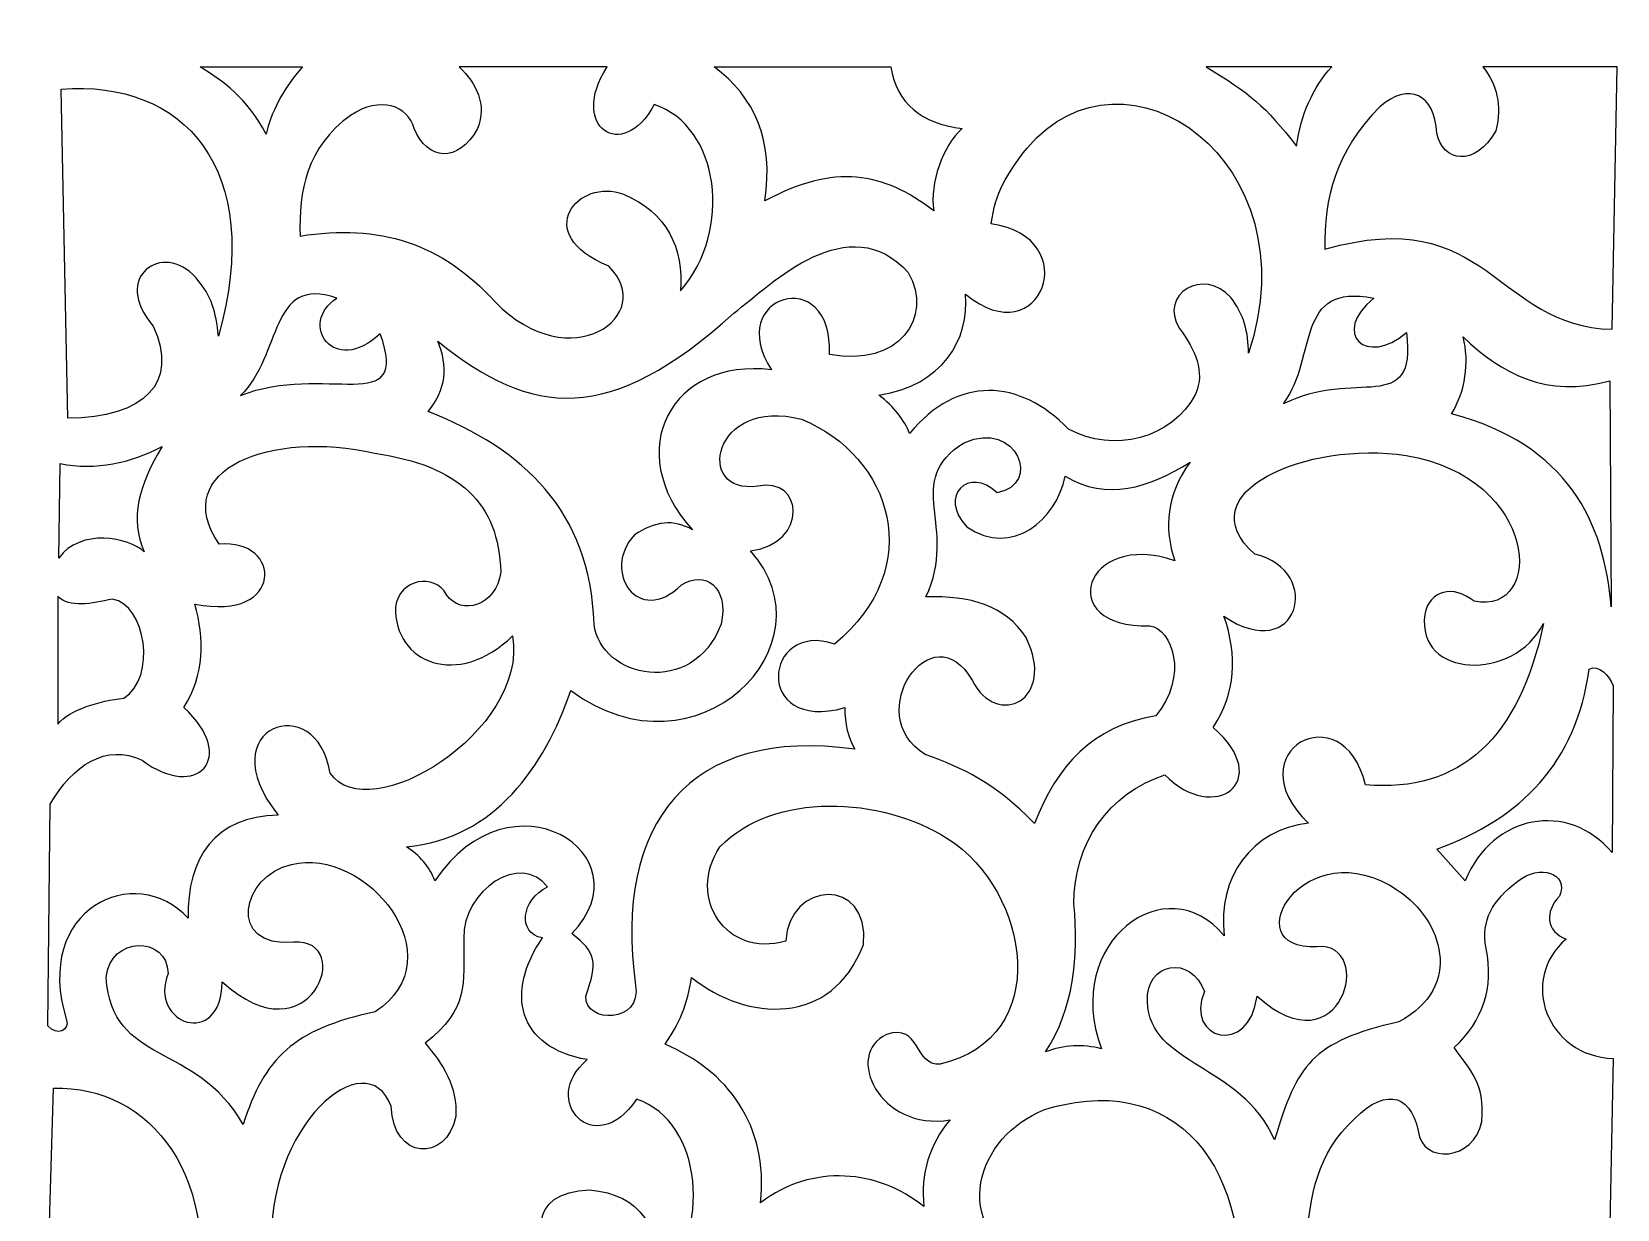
# Model space of a CAD drawing. Header units: centimetres. Extents: x -56 to 57, y -112 to 113.
# Drawn here: x -53.28 to -3.75, y 75.91 to 112.68 of the extents above; entities that cross this region are included whole.
import ezdxf

# ---------------------------------------------------------------- set-up
doc = ezdxf.new("R2010")
doc.units = ezdxf.units.CM
doc.header["$MEASUREMENT"] = 0
doc.layers.add('layer 1', color=7, linetype='Continuous')

msp = doc.modelspace()

# ---------------------------------------------------------------- linework, layer by layer
at = {"layer": 'layer 1', "color": 242}
for points, knots in [([(-26.81459, 101.33318), (-26.33281, 100.96044), (-26.01813, 100.55326), (-25.85587, 100.13478), (-25.85587, 100.13478), (-24.35895, 101.95456), (-22.41656, 101.84756), (-20.89107, 100.27174), (-20.89107, 100.27174), (-19.48724, 99.50135), (-17.6497, 99.97501), (-16.91923, 101.36742), (-16.91923, 101.36742), (-16.62531, 102.07611), (-16.91627, 102.73307), (-17.42427, 103.41326), (-17.42427, 103.41326), (-18.0978, 104.50067), (-16.64264, 105.33106), (-15.82355, 104.38054), (-15.82355, 104.38054), (-15.42091, 103.87313), (-15.26219, 103.2844), (-15.27039, 102.64005), (-15.27039, 102.64005), (-13.26378, 108.63635), (-19.12596, 112.67951), (-22.18687, 109.04293), (-22.18687, 109.04293), (-22.8256, 108.23179), (-23.1807, 107.64798), (-23.30379, 106.68226), (-23.30379, 106.68226), (-20.36487, 106.26998), (-21.72906, 102.52663), (-24.10963, 104.48326), (-24.10963, 104.48326), (-23.97946, 103.06549), (-24.82761, 101.6324), (-26.81459, 101.33318)], [0, 0, 0, 0, 0.09090909, 0.09090909, 0.09090909, 0.09090909, 0.18181818, 0.18181818, 0.18181818, 0.18181818, 0.27272727, 0.27272727, 0.27272727, 0.27272727, 0.36363636, 0.36363636, 0.36363636, 0.36363636, 0.45454545, 0.45454545, 0.45454545, 0.45454545, 0.54545455, 0.54545455, 0.54545455, 0.54545455, 0.63636364, 0.63636364, 0.63636364, 0.63636364, 0.72727273, 0.72727273, 0.72727273, 0.72727273, 0.81818182, 0.81818182, 0.81818182, 0.81818182, 1, 1, 1, 1]), ([(-44.8209, 111.58165), (-44.8209, 111.58165), (-48.02006, 111.58165), (-48.02006, 111.58165), (-48.02006, 111.58165), (-47.31279, 111.15671), (-46.55654, 110.61124), (-45.95475, 109.4823), (-45.95475, 109.4823), (-45.81149, 110.1156), (-45.44126, 110.90133), (-44.8209, 111.58165)], [0, 0, 0, 0, 0.25, 0.25, 0.25, 0.25, 0.5, 0.5, 0.5, 0.5, 1, 1, 1, 1]), ([(-35.30441, 111.58161), (-36.51242, 109.72032), (-34.82283, 108.55871), (-33.83379, 110.40678), (-33.83379, 110.40678), (-31.77939, 109.722), (-31.36851, 106.4806), (-33.01203, 104.58598), (-33.01203, 104.58598), (-32.90372, 105.91237), (-33.44594, 107.05612), (-34.79284, 107.60639), (-34.79284, 107.60639), (-36.18855, 108.14284), (-37.71751, 106.37788), (-35.25475, 105.35638), (-35.25475, 105.35638), (-33.69733, 103.84464), (-36.4542, 101.82504), (-38.80021, 104.24525), (-38.80021, 104.24525), (-40.4882, 106.09157), (-42.40881, 106.69084), (-44.89582, 106.29995), (-44.89582, 106.29995), (-44.93557, 107.7196), (-44.69844, 109.05885), (-43.32055, 110.0669), (-43.32055, 110.0669), (-42.3931, 110.6875), (-41.51133, 110.37077), (-41.33434, 109.65596), (-41.33434, 109.65596), (-40.91622, 108.66299), (-39.96882, 108.55741), (-39.34813, 109.65596), (-39.34813, 109.65596), (-39.05222, 110.4196), (-39.38652, 111.05481), (-39.92113, 111.58164), (-39.92113, 111.58164), (-39.92113, 111.58164), (-35.30441, 111.58161), (-35.30441, 111.58161)], [0, 0, 0, 0, 0.08333333, 0.08333333, 0.08333333, 0.08333333, 0.16666667, 0.16666667, 0.16666667, 0.16666667, 0.25, 0.25, 0.25, 0.25, 0.33333333, 0.33333333, 0.33333333, 0.33333333, 0.41666667, 0.41666667, 0.41666667, 0.41666667, 0.5, 0.5, 0.5, 0.5, 0.58333333, 0.58333333, 0.58333333, 0.58333333, 0.66666667, 0.66666667, 0.66666667, 0.66666667, 0.75, 0.75, 0.75, 0.75, 0.83333333, 0.83333333, 0.83333333, 0.83333333, 1, 1, 1, 1]), ([(-26.43614, 111.58164), (-26.43614, 111.58164), (-31.95817, 111.58165), (-31.95817, 111.58165), (-31.95817, 111.58165), (-30.69781, 110.64446), (-30.09328, 109.29738), (-30.37594, 107.39579), (-30.37594, 107.39579), (-28.19572, 108.57136), (-26.67749, 108.29745), (-25.10218, 107.08763), (-25.10218, 107.08763), (-25.22628, 107.9623), (-24.82964, 109.1123), (-24.21184, 109.65596), (-24.21184, 109.65596), (-25.4881, 109.81651), (-26.26084, 110.43025), (-26.43614, 111.58164)], [0, 0, 0, 0, 0.16666667, 0.16666667, 0.16666667, 0.16666667, 0.33333333, 0.33333333, 0.33333333, 0.33333333, 0.5, 0.5, 0.5, 0.5, 0.66666667, 0.66666667, 0.66666667, 0.66666667, 1, 1, 1, 1]), ([(-12.6685, 111.58164), (-13.25426, 110.94316), (-13.62925, 110.10059), (-13.76915, 109.10566), (-13.76915, 109.10566), (-14.74491, 110.37513), (-15.22517, 110.74793), (-16.58882, 111.58164), (-16.58882, 111.58164), (-16.58882, 111.58164), (-12.6685, 111.58164), (-12.6685, 111.58164)], [0, 0, 0, 0, 0.25, 0.25, 0.25, 0.25, 0.5, 0.5, 0.5, 0.5, 1, 1, 1, 1]), ([(-3.74673, 111.58164), (-3.74673, 111.58164), (-3.90803, 103.38758), (-3.90803, 103.38758), (-3.90803, 103.38758), (-7.54888, 103.46748), (-7.78285, 107.36513), (-12.87891, 105.8871), (-12.87891, 105.8871), (-12.92755, 107.49072), (-12.53384, 108.94022), (-11.16691, 110.3383), (-11.16691, 110.3383), (-10.25953, 111.11441), (-9.44349, 110.73777), (-9.38643, 109.51654), (-9.38643, 109.51654), (-9.21523, 108.61917), (-8.19088, 108.43085), (-7.53747, 109.58502), (-7.53747, 109.58502), (-7.34603, 110.38956), (-7.50549, 111.02038), (-7.9437, 111.58164), (-7.9437, 111.58164), (-7.9437, 111.58164), (-3.74673, 111.58164), (-3.74673, 111.58164)], [0, 0, 0, 0, 0.125, 0.125, 0.125, 0.125, 0.25, 0.25, 0.25, 0.25, 0.375, 0.375, 0.375, 0.375, 0.5, 0.5, 0.5, 0.5, 0.625, 0.625, 0.625, 0.625, 0.75, 0.75, 0.75, 0.75, 1, 1, 1, 1]), ([(-52.36123, 110.88878), (-52.36123, 110.88878), (-52.15576, 100.61528), (-52.15576, 100.61528), (-52.15576, 100.61528), (-49.76061, 100.61774), (-48.66945, 101.71876), (-49.48147, 103.4903), (-49.48147, 103.4903), (-50.81135, 105.0085), (-49.19072, 106.17273), (-48.14611, 104.99686), (-48.14611, 104.99686), (-47.6324, 104.39129), (-47.53843, 103.95112), (-47.44149, 103.17425), (-47.44149, 103.17425), (-45.98079, 108.42635), (-48.53579, 111.1855), (-52.36123, 110.88878)], [0, 0, 0, 0, 0.16666667, 0.16666667, 0.16666667, 0.16666667, 0.33333333, 0.33333333, 0.33333333, 0.33333333, 0.5, 0.5, 0.5, 0.5, 0.66666667, 0.66666667, 0.66666667, 0.66666667, 1, 1, 1, 1]), ([(-40.5914, 103.01807), (-40.26604, 102.22187), (-40.32597, 101.52127), (-40.89106, 100.82209), (-40.89106, 100.82209), (-37.91366, 99.64149), (-35.84371, 97.73466), (-35.70843, 94.18558), (-35.70843, 94.18558), (-35.51586, 92.49022), (-32.61689, 91.87303), (-31.74515, 94.17702), (-31.74515, 94.17702), (-31.47694, 95.34689), (-32.26446, 95.87761), (-32.97779, 95.40966), (-32.97779, 95.40966), (-34.33599, 94.07431), (-35.49445, 95.84339), (-34.45011, 96.96758), (-34.45011, 96.96758), (-33.82382, 97.38275), (-33.21606, 97.48263), (-32.63539, 97.12166), (-32.63539, 97.12166), (-34.8724, 99.58695), (-33.28025, 102.52019), (-30.17011, 102.1207), (-30.17011, 102.1207), (-31.68239, 104.45474), (-28.23557, 105.47052), (-28.35539, 102.60006), (-28.35539, 102.60006), (-26.18814, 102.20911), (-25.09588, 103.74128), (-25.89606, 105.15935), (-25.89606, 105.15935), (-27.74502, 107.20233), (-30.14786, 104.83634), (-31.34022, 103.89247), (-31.34022, 103.89247), (-35.2195, 100.39114), (-37.64821, 100.62862), (-40.5914, 103.01807)], [0, 0, 0, 0, 0.08333333, 0.08333333, 0.08333333, 0.08333333, 0.16666667, 0.16666667, 0.16666667, 0.16666667, 0.25, 0.25, 0.25, 0.25, 0.33333333, 0.33333333, 0.33333333, 0.33333333, 0.41666667, 0.41666667, 0.41666667, 0.41666667, 0.5, 0.5, 0.5, 0.5, 0.58333333, 0.58333333, 0.58333333, 0.58333333, 0.66666667, 0.66666667, 0.66666667, 0.66666667, 0.75, 0.75, 0.75, 0.75, 0.83333333, 0.83333333, 0.83333333, 0.83333333, 1, 1, 1, 1]), ([(-46.75939, 101.31606), (-45.44686, 102.58294), (-45.88057, 105.08246), (-43.74627, 104.36342), (-43.74627, 104.36342), (-44.96485, 103.57001), (-43.85212, 101.88648), (-42.39379, 103.25062), (-42.39379, 103.25062), (-41.42366, 100.5856), (-44.16857, 102.37179), (-46.75939, 101.31606)], [0, 0, 0, 0, 0.25, 0.25, 0.25, 0.25, 0.5, 0.5, 0.5, 0.5, 1, 1, 1, 1]), ([(-11.35523, 104.36342), (-13.83192, 104.83708), (-13.08289, 102.58642), (-14.17287, 101.05703), (-14.17287, 101.05703), (-11.94727, 102.19837), (-10.01987, 100.61985), (-10.32803, 103.28486), (-10.32803, 103.28486), (-11.58922, 102.21202), (-12.70772, 103.25064), (-11.35523, 104.36342)], [0, 0, 0, 0, 0.25, 0.25, 0.25, 0.25, 0.5, 0.5, 0.5, 0.5, 1, 1, 1, 1]), ([(-8.56467, 103.1479), (-8.35636, 102.36324), (-8.49332, 101.44448), (-8.92419, 100.7511), (-8.92419, 100.7511), (-5.30573, 99.79828), (-4.13596, 97.35008), (-3.94227, 94.72486), (-3.94227, 94.72486), (-3.94227, 94.72486), (-3.97651, 101.7783), (-3.97651, 101.7783), (-3.97651, 101.7783), (-5.96729, 101.23066), (-7.35099, 102.00431), (-8.56467, 103.1479)], [0, 0, 0, 0, 0.2, 0.2, 0.2, 0.2, 0.4, 0.4, 0.4, 0.4, 0.6, 0.6, 0.6, 0.6, 1, 1, 1, 1]), ([(-36.43603, 92.1055), (-37.26569, 89.73804), (-38.79577, 87.48733), (-41.57203, 87.2263), (-41.57203, 87.2263), (-41.16827, 86.96879), (-40.85725, 86.62784), (-40.68179, 86.16486), (-40.68179, 86.16486), (-38.334, 89.7125), (-34.02231, 87.0153), (-36.40179, 84.52134), (-36.40179, 84.52134), (-35.6455, 83.91934), (-35.58433, 83.64011), (-35.97379, 82.5611), (-35.97379, 82.5611), (-36.0009, 81.70225), (-34.20331, 81.70511), (-34.41587, 82.91206), (-34.41587, 82.91206), (-35.12398, 87.96862), (-32.70435, 91.00457), (-27.56787, 90.27366), (-27.56787, 90.27366), (-27.76405, 90.62116), (-27.89176, 91.08687), (-27.87603, 91.57478), (-27.87603, 91.57478), (-30.76147, 90.76444), (-30.42336, 94.31966), (-28.20131, 93.5607), (-28.20131, 93.5607), (-25.29485, 95.94833), (-26.40243, 99.41937), (-29.22851, 100.5799), (-29.22851, 100.5799), (-32.01768, 101.30892), (-32.59121, 98.20164), (-30.59811, 98.49126), (-30.59811, 98.49126), (-29.17, 98.8094), (-28.99596, 96.69507), (-30.82067, 96.4711), (-30.82067, 96.4711), (-28.20131, 93.5607), (-32.46932, 89.19437), (-36.43603, 92.1055)], [0, 0, 0, 0, 0.07692308, 0.07692308, 0.07692308, 0.07692308, 0.15384615, 0.15384615, 0.15384615, 0.15384615, 0.23076923, 0.23076923, 0.23076923, 0.23076923, 0.30769231, 0.30769231, 0.30769231, 0.30769231, 0.38461538, 0.38461538, 0.38461538, 0.38461538, 0.46153846, 0.46153846, 0.46153846, 0.46153846, 0.53846154, 0.53846154, 0.53846154, 0.53846154, 0.61538462, 0.61538462, 0.61538462, 0.61538462, 0.69230769, 0.69230769, 0.69230769, 0.69230769, 0.76923077, 0.76923077, 0.76923077, 0.76923077, 0.84615385, 0.84615385, 0.84615385, 0.84615385, 1, 1, 1, 1]), ([(-17.09043, 99.24454), (-18.39155, 98.42167), (-19.69267, 98.02349), (-20.99379, 98.79942), (-20.99379, 98.79942), (-21.27483, 97.43979), (-22.64442, 96.25853), (-24.06683, 97.21582), (-24.06683, 97.21582), (-24.97703, 98.18882), (-24.00689, 99.11901), (-23.11667, 98.28582), (-23.11667, 98.28582), (-21.72537, 98.52099), (-22.47977, 100.58228), (-24.14727, 99.84732), (-24.14727, 99.84732), (-26.08753, 98.65463), (-24.30936, 97.2358), (-25.34227, 95.03302), (-25.34227, 95.03302), (-23.96117, 95.07023), (-22.88258, 94.77924), (-22.21787, 93.76614), (-22.21787, 93.76614), (-21.24773, 91.81447), (-23.11665, 90.89571), (-23.90419, 92.43078), (-23.90419, 92.43078), (-25.12014, 94.60542), (-27.399, 91.37457), (-25.37281, 90.11308), (-25.37281, 90.11308), (-24.20838, 89.69058), (-23.21313, 89.26601), (-21.95169, 87.95324), (-21.95169, 87.95324), (-21.26121, 89.75034), (-20.1342, 91.00235), (-18.16618, 91.31777), (-18.16618, 91.31777), (-17.12844, 92.56301), (-17.64794, 94.03682), (-18.35464, 94.12588), (-18.35464, 94.12588), (-21.36838, 94.04045), (-20.41653, 97.13925), (-17.56831, 96.16343), (-17.56831, 96.16343), (-17.92262, 97.19048), (-17.8318, 98.21752), (-17.09043, 99.24454)], [0, 0, 0, 0, 0.07142857, 0.07142857, 0.07142857, 0.07142857, 0.14285714, 0.14285714, 0.14285714, 0.14285714, 0.21428571, 0.21428571, 0.21428571, 0.21428571, 0.28571429, 0.28571429, 0.28571429, 0.28571429, 0.35714286, 0.35714286, 0.35714286, 0.35714286, 0.42857143, 0.42857143, 0.42857143, 0.42857143, 0.5, 0.5, 0.5, 0.5, 0.57142857, 0.57142857, 0.57142857, 0.57142857, 0.64285714, 0.64285714, 0.64285714, 0.64285714, 0.71428571, 0.71428571, 0.71428571, 0.71428571, 0.78571429, 0.78571429, 0.78571429, 0.78571429, 0.85714286, 0.85714286, 0.85714286, 0.85714286, 1, 1, 1, 1]), ([(-48.18335, 94.81079), (-47.87794, 93.71209), (-47.87222, 92.62766), (-48.52579, 91.5746), (-48.52579, 91.5746), (-46.82666, 90.0123), (-48.11358, 88.65119), (-49.8271, 89.93084), (-49.8271, 89.93084), (-50.9572, 90.47599), (-51.9988, 89.76825), (-52.70368, 88.56104), (-52.70368, 88.56104), (-52.70368, 88.56104), (-52.77217, 81.64355), (-52.77217, 81.64355), (-52.77217, 81.64355), (-52.49532, 81.2982), (-52.09313, 81.50614), (-52.18995, 81.81633), (-52.18995, 81.81633), (-53.27914, 85.30586), (-50.03217, 86.79395), (-48.38881, 84.99956), (-48.38881, 84.99956), (-48.43719, 86.89007), (-47.53542, 88.18849), (-45.58072, 88.21859), (-45.58072, 88.21859), (-47.78339, 91.00602), (-44.35557, 92.16131), (-43.95774, 89.53219), (-43.95774, 89.53219), (-42.77327, 87.76465), (-37.75683, 90.8379), (-38.25597, 93.81285), (-38.25597, 93.81285), (-39.9591, 92.15517), (-41.96389, 92.96867), (-41.91443, 94.72486), (-41.91443, 94.72486), (-41.79174, 95.60085), (-40.6875, 95.78631), (-40.32227, 95.1015), (-40.32227, 95.1015), (-39.87998, 94.42504), (-38.75576, 94.75026), (-38.62739, 95.80342), (-38.62739, 95.80342), (-38.68588, 97.96056), (-39.92137, 99.13612), (-42.56499, 99.51846), (-42.56499, 99.51846), (-45.78645, 100.25748), (-49.01072, 99.03054), (-47.42707, 96.67654), (-47.42707, 96.67654), (-45.44216, 96.87637), (-45.36898, 94.2343), (-48.18335, 94.81079)], [0, 0, 0, 0, 0.0625, 0.0625, 0.0625, 0.0625, 0.125, 0.125, 0.125, 0.125, 0.1875, 0.1875, 0.1875, 0.1875, 0.25, 0.25, 0.25, 0.25, 0.3125, 0.3125, 0.3125, 0.3125, 0.375, 0.375, 0.375, 0.375, 0.4375, 0.4375, 0.4375, 0.4375, 0.5, 0.5, 0.5, 0.5, 0.5625, 0.5625, 0.5625, 0.5625, 0.625, 0.625, 0.625, 0.625, 0.6875, 0.6875, 0.6875, 0.6875, 0.75, 0.75, 0.75, 0.75, 0.8125, 0.8125, 0.8125, 0.8125, 0.875, 0.875, 0.875, 0.875, 1, 1, 1, 1]), ([(-52.39187, 99.19318), (-52.39187, 99.19318), (-52.43467, 96.23998), (-52.43467, 96.23998), (-52.43467, 96.23998), (-51.76177, 97.19157), (-50.24293, 96.89176), (-49.76158, 96.43557), (-49.76158, 96.43557), (-50.2267, 97.47848), (-49.92947, 98.54406), (-49.20755, 99.7239), (-49.20755, 99.7239), (-50.20479, 99.20459), (-51.25767, 98.98204), (-52.39187, 99.19318)], [0, 0, 0, 0, 0.2, 0.2, 0.2, 0.2, 0.4, 0.4, 0.4, 0.4, 0.6, 0.6, 0.6, 0.6, 1, 1, 1, 1]), ([(-6.04844, 94.20313), (-6.97113, 92.37402), (-10.02166, 92.48503), (-9.76307, 94.48518), (-9.76307, 94.48518), (-9.62042, 95.25006), (-8.86401, 95.41989), (-8.22227, 94.89606), (-8.22227, 94.89606), (-5.9935, 94.45118), (-6.17348, 98.75375), (-10.34515, 99.44998), (-10.34515, 99.44998), (-13.42727, 99.9182), (-17.25089, 98.28617), (-15.07027, 96.36838), (-15.07027, 96.36838), (-12.87748, 95.83265), (-13.72326, 92.86821), (-16.03306, 94.42685), (-16.03306, 94.42685), (-15.61081, 93.20652), (-15.65226, 92.04184), (-16.37139, 90.95846), (-16.37139, 90.95846), (-14.43682, 89.2693), (-16.33574, 87.91753), (-17.88227, 89.47543), (-17.88227, 89.47543), (-19.64018, 88.89922), (-20.73148, 87.34057), (-20.71987, 85.44582), (-20.71987, 85.44582), (-20.57927, 83.79932), (-20.71629, 82.17591), (-21.61011, 80.82342), (-21.61011, 80.82342), (-21.02802, 81.04599), (-20.44594, 81.06882), (-19.86387, 80.92614), (-19.86387, 80.92614), (-21.09367, 84.276), (-17.81233, 86.63856), (-16.02899, 84.45286), (-16.02899, 84.45286), (-16.23729, 86.27805), (-15.16663, 87.76939), (-13.39474, 87.96816), (-13.39474, 87.96816), (-15.72857, 90.19975), (-12.30482, 92.06623), (-11.61635, 89.16727), (-11.61635, 89.16727), (-8.62783, 88.89912), (-6.7999, 90.65349), (-6.04844, 94.20313)], [0, 0, 0, 0, 0.06666667, 0.06666667, 0.06666667, 0.06666667, 0.13333333, 0.13333333, 0.13333333, 0.13333333, 0.2, 0.2, 0.2, 0.2, 0.26666667, 0.26666667, 0.26666667, 0.26666667, 0.33333333, 0.33333333, 0.33333333, 0.33333333, 0.4, 0.4, 0.4, 0.4, 0.46666667, 0.46666667, 0.46666667, 0.46666667, 0.53333333, 0.53333333, 0.53333333, 0.53333333, 0.6, 0.6, 0.6, 0.6, 0.66666667, 0.66666667, 0.66666667, 0.66666667, 0.73333333, 0.73333333, 0.73333333, 0.73333333, 0.8, 0.8, 0.8, 0.8, 0.86666667, 0.86666667, 0.86666667, 0.86666667, 1, 1, 1, 1]), ([(-52.46035, 95.05014), (-52.09514, 94.68063), (-51.41576, 94.81982), (-50.75264, 94.96623), (-50.75264, 94.96623), (-49.72544, 94.78934), (-49.36163, 92.5221), (-50.40595, 91.86582), (-50.40595, 91.86582), (-51.15589, 91.79596), (-52.10084, 91.50917), (-52.46035, 91.06118), (-52.46035, 91.06118), (-52.46035, 91.06118), (-52.46035, 95.05014), (-52.46035, 95.05014)], [0, 0, 0, 0, 0.2, 0.2, 0.2, 0.2, 0.4, 0.4, 0.4, 0.4, 0.6, 0.6, 0.6, 0.6, 1, 1, 1, 1]), ([(-9.38643, 87.15782), (-9.38643, 87.15782), (-8.49619, 86.16486), (-8.49619, 86.16486), (-8.49619, 86.16486), (-7.6439, 88.25524), (-5.28409, 88.66952), (-3.90803, 87.0551), (-3.90803, 87.0551), (-3.90803, 87.0551), (-3.87379, 92.25958), (-3.87379, 92.25958), (-3.87379, 92.25958), (-3.9825, 92.55945), (-4.33337, 92.9474), (-4.62707, 92.77318), (-4.62707, 92.77318), (-5.02511, 89.85847), (-6.75138, 88.10937), (-9.38643, 87.15782)], [0, 0, 0, 0, 0.16666667, 0.16666667, 0.16666667, 0.16666667, 0.33333333, 0.33333333, 0.33333333, 0.33333333, 0.5, 0.5, 0.5, 0.5, 0.66666667, 0.66666667, 0.66666667, 0.66666667, 1, 1, 1, 1]), ([(-32.66963, 83.15174), (-32.76877, 82.34317), (-33.07265, 81.66623), (-33.49139, 81.0631), (-33.49139, 81.0631), (-31.56147, 80.25062), (-30.24538, 78.54862), (-30.51251, 76.11542), (-30.51251, 76.11542), (-28.88897, 77.34808), (-26.82317, 77.14835), (-25.41075, 75.99558), (-25.41075, 75.99558), (-25.50758, 77.03206), (-25.24544, 77.938), (-24.58899, 78.70054), (-24.58899, 78.70054), (-26.80322, 78.34243), (-27.91601, 80.75921), (-26.57491, 81.37126), (-26.57491, 81.37126), (-25.50206, 81.73934), (-25.72177, 80.36118), (-24.89715, 80.44678), (-24.89715, 80.44678), (-21.35534, 81.25374), (-22.08949, 85.82816), (-24.65747, 87.4831), (-24.65747, 87.4831), (-26.75183, 88.80706), (-30.10737, 88.96113), (-31.77939, 87.2263), (-31.77939, 87.2263), (-32.82942, 85.64554), (-31.59678, 83.75663), (-29.72499, 84.28166), (-29.72499, 84.28166), (-29.6337, 86.14776), (-27.09424, 86.33038), (-27.29395, 84.17894), (-27.29395, 84.17894), (-28.27884, 81.5976), (-30.94819, 81.77056), (-32.66963, 83.15174)], [0, 0, 0, 0, 0.08333333, 0.08333333, 0.08333333, 0.08333333, 0.16666667, 0.16666667, 0.16666667, 0.16666667, 0.25, 0.25, 0.25, 0.25, 0.33333333, 0.33333333, 0.33333333, 0.33333333, 0.41666667, 0.41666667, 0.41666667, 0.41666667, 0.5, 0.5, 0.5, 0.5, 0.58333333, 0.58333333, 0.58333333, 0.58333333, 0.66666667, 0.66666667, 0.66666667, 0.66666667, 0.75, 0.75, 0.75, 0.75, 0.83333333, 0.83333333, 0.83333333, 0.83333333, 1, 1, 1, 1]), ([(-15.00179, 82.56966), (-15.2372, 80.65789), (-17.28303, 81.20573), (-16.64531, 82.70662), (-16.64531, 82.70662), (-17.05618, 83.87078), (-18.48854, 83.6311), (-18.42579, 82.39846), (-18.42579, 82.39846), (-18.3516, 80.3783), (-15.50397, 80.4639), (-14.45395, 78.08422), (-14.45395, 78.08422), (-13.7366, 80.41775), (-13.32, 81.13529), (-10.56771, 81.76502), (-10.56771, 81.76502), (-8.51464, 82.85856), (-9.22511, 84.96288), (-10.58483, 85.8567), (-10.58483, 85.8567), (-13.51005, 87.84848), (-15.78715, 83.9737), (-13.11859, 84.11046), (-13.11859, 84.11046), (-11.27463, 84.26239), (-12.36033, 80.175), (-15.00179, 82.56966)], [0, 0, 0, 0, 0.125, 0.125, 0.125, 0.125, 0.25, 0.25, 0.25, 0.25, 0.375, 0.375, 0.375, 0.375, 0.5, 0.5, 0.5, 0.5, 0.625, 0.625, 0.625, 0.625, 0.75, 0.75, 0.75, 0.75, 1, 1, 1, 1]), ([(-47.32435, 83.01478), (-47.373, 80.89145), (-49.64062, 81.70314), (-49.01923, 83.27158), (-49.01923, 83.27158), (-49.03634, 84.47282), (-50.83964, 84.44143), (-50.95379, 83.15174), (-50.95379, 83.15174), (-50.75976, 80.3726), (-48.18605, 81.17153), (-46.67379, 78.56358), (-46.67379, 78.56358), (-46.01206, 80.62387), (-45.10476, 81.537), (-42.54787, 82.07318), (-42.54787, 82.07318), (-39.98529, 83.78452), (-42.83392, 87.24777), (-45.16723, 86.67846), (-45.16723, 86.67846), (-46.71948, 86.35174), (-47.21027, 84.0605), (-45.09875, 84.24742), (-45.09875, 84.24742), (-43.10997, 84.39007), (-44.58801, 80.49812), (-47.32435, 83.01478)], [0, 0, 0, 0, 0.125, 0.125, 0.125, 0.125, 0.25, 0.25, 0.25, 0.25, 0.375, 0.375, 0.375, 0.375, 0.5, 0.5, 0.5, 0.5, 0.625, 0.625, 0.625, 0.625, 0.75, 0.75, 0.75, 0.75, 1, 1, 1, 1]), ([(-40.99189, 81.09563), (-39.60736, 82.20515), (-39.78774, 82.89937), (-39.78299, 84.36726), (-39.78299, 84.36726), (-39.81943, 85.87932), (-37.98904, 87.07647), (-37.16363, 85.97654), (-37.16363, 85.97654), (-37.9908, 85.59114), (-38.11236, 84.521), (-37.32627, 84.38438), (-37.32627, 84.38438), (-38.4965, 82.67798), (-38.10283, 80.96024), (-35.92243, 80.58374), (-35.92243, 80.58374), (-37.4378, 79.32794), (-35.69163, 77.399), (-34.38163, 79.3511), (-34.38163, 79.3511), (-32.28907, 78.64348), (-32.02871, 75.16242), (-33.69683, 73.5303), (-33.69683, 73.5303), (-33.59839, 75.36928), (-34.25895, 76.37366), (-35.84967, 76.51774), (-35.84967, 76.51774), (-37.81137, 76.4778), (-37.76572, 74.69162), (-36.25199, 74.44622), (-36.25199, 74.44622), (-34.72403, 74.02251), (-35.13633, 71.82545), (-36.95819, 71.93814), (-36.95819, 71.93814), (-40.39361, 72.71425), (-41.69757, 76.58908), (-45.78355, 74.62598), (-45.78355, 74.62598), (-45.99243, 78.54279), (-42.81886, 81.18475), (-42.05139, 79.12854), (-42.05139, 79.12854), (-41.99003, 77.45219), (-40.33225, 77.35804), (-40.03123, 78.80326), (-40.03123, 78.80326), (-39.97503, 79.74865), (-40.43037, 80.44771), (-40.99189, 81.09563)], [0, 0, 0, 0, 0.07142857, 0.07142857, 0.07142857, 0.07142857, 0.14285714, 0.14285714, 0.14285714, 0.14285714, 0.21428571, 0.21428571, 0.21428571, 0.21428571, 0.28571429, 0.28571429, 0.28571429, 0.28571429, 0.35714286, 0.35714286, 0.35714286, 0.35714286, 0.42857143, 0.42857143, 0.42857143, 0.42857143, 0.5, 0.5, 0.5, 0.5, 0.57142857, 0.57142857, 0.57142857, 0.57142857, 0.64285714, 0.64285714, 0.64285714, 0.64285714, 0.71428571, 0.71428571, 0.71428571, 0.71428571, 0.78571429, 0.78571429, 0.78571429, 0.78571429, 0.85714286, 0.85714286, 0.85714286, 0.85714286, 1, 1, 1, 1]), ([(-8.83859, 80.96038), (-8.34211, 80.21852), (-7.87131, 79.88753), (-7.98259, 78.64918), (-7.98259, 78.64918), (-8.21376, 77.4277), (-9.84015, 77.2965), (-9.96851, 78.35814), (-9.96851, 78.35814), (-10.21959, 79.58508), (-11.087, 79.72776), (-12.15987, 78.52934), (-12.15987, 78.52934), (-13.21004, 77.45084), (-13.40018, 76.04622), (-13.46099, 74.52326), (-13.46099, 74.52326), (-8.47336, 76.19532), (-7.49182, 71.39601), (-4.04499, 72.29766), (-4.04499, 72.29766), (-4.04499, 72.29766), (-3.87379, 80.61798), (-3.87379, 80.61798), (-3.87379, 80.61798), (-5.95712, 80.70058), (-6.82464, 83.0802), (-5.34611, 84.35014), (-5.34611, 84.35014), (-5.97116, 84.58126), (-6.02249, 85.20614), (-5.55155, 85.6855), (-5.55155, 85.6855), (-5.25341, 86.42214), (-6.17477, 86.69253), (-6.85267, 86.1563), (-6.85267, 86.1563), (-7.65351, 85.54298), (-8.0047, 84.94667), (-7.84563, 84.0591), (-7.84563, 84.0591), (-7.58812, 82.81432), (-7.95478, 81.79425), (-8.83859, 80.96038)], [0, 0, 0, 0, 0.08333333, 0.08333333, 0.08333333, 0.08333333, 0.16666667, 0.16666667, 0.16666667, 0.16666667, 0.25, 0.25, 0.25, 0.25, 0.33333333, 0.33333333, 0.33333333, 0.33333333, 0.41666667, 0.41666667, 0.41666667, 0.41666667, 0.5, 0.5, 0.5, 0.5, 0.58333333, 0.58333333, 0.58333333, 0.58333333, 0.66666667, 0.66666667, 0.66666667, 0.66666667, 0.75, 0.75, 0.75, 0.75, 0.83333333, 0.83333333, 0.83333333, 0.83333333, 1, 1, 1, 1]), ([(-52.59731, 79.6935), (-52.59731, 79.6935), (-52.90547, 69.52422), (-52.90547, 69.52422), (-52.90547, 69.52422), (-51.13782, 69.042), (-48.96626, 71.14834), (-50.52561, 72.41807), (-50.52561, 72.41807), (-51.23715, 73.27782), (-50.34357, 74.69183), (-49.05347, 73.94118), (-49.05347, 73.94118), (-48.30518, 73.45542), (-48.33735, 72.91958), (-48.20706, 72.21949), (-48.20706, 72.21949), (-47.2141, 76.97316), (-49.5899, 79.76771), (-52.59731, 79.6935)], [0, 0, 0, 0, 0.16666667, 0.16666667, 0.16666667, 0.16666667, 0.33333333, 0.33333333, 0.33333333, 0.33333333, 0.5, 0.5, 0.5, 0.5, 0.66666667, 0.66666667, 0.66666667, 0.66666667, 1, 1, 1, 1]), ([(-15.78757, 71.50703), (-14.74882, 76.42123), (-16.9747, 80.0624), (-21.0613, 79.17791), (-21.0613, 79.17791), (-23.24706, 78.80104), (-24.77652, 76.07302), (-22.63657, 74.4521), (-22.63657, 74.4521), (-21.58519, 73.46761), (-22.63817, 71.82403), (-24.2975, 73.27064), (-24.2975, 73.27064), (-24.41745, 71.72968), (-25.4439, 70.27438), (-27.1903, 70.03456), (-27.1903, 70.03456), (-26.61381, 69.52685), (-26.41915, 69.17885), (-26.37343, 68.84516), (-26.37343, 68.84516), (-25.07237, 70.7866), (-23.12645, 70.60517), (-21.3061, 69.12259), (-21.3061, 69.12259), (-19.02912, 68.07398), (-16.36219, 70.2281), (-18.1427, 72.0785), (-18.1427, 72.0785), (-18.92456, 73.68516), (-16.93355, 74.18685), (-16.34571, 73.1451), (-16.34571, 73.1451), (-16.07796, 72.69597), (-15.8747, 72.04678), (-15.78757, 71.50703)], [0, 0, 0, 0, 0.1, 0.1, 0.1, 0.1, 0.2, 0.2, 0.2, 0.2, 0.3, 0.3, 0.3, 0.3, 0.4, 0.4, 0.4, 0.4, 0.5, 0.5, 0.5, 0.5, 0.6, 0.6, 0.6, 0.6, 0.7, 0.7, 0.7, 0.7, 0.8, 0.8, 0.8, 0.8, 1, 1, 1, 1])]:
    msp.add_open_spline(points, degree=3, knots=knots, dxfattribs=at)

doc.saveas('drawing.dxf')
